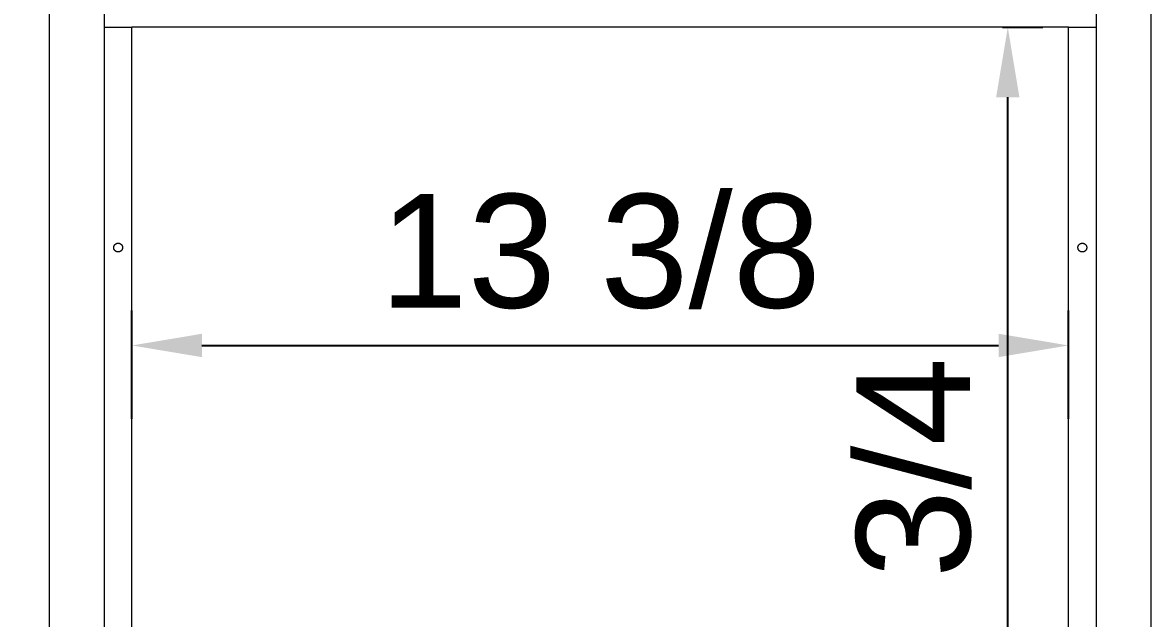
# Model space of a CAD drawing. Header units: inches. Extents: x -13 to 609, y -6 to 131.
# Drawn here: x 0.83 to 16.96, y 112.27 to 120.79 of the extents above; entities that cross this region are included whole.
import ezdxf

# ---------------------------------------------------------------- set-up
doc = ezdxf.new("R2010")
doc.units = ezdxf.units.IN
doc.header["$PDSIZE"] = -1
doc.layers.add('ZANO_R', color=7, linetype='Continuous', lineweight=0)
doc.layers.add('ZANO_W', color=1, linetype='Continuous', lineweight=0)
doc.styles.add('Arial', font='arial.ttf')
doc.styles.get("Standard").update_dxf_attribs({"font": 'ARIALUNI.TTF'})
doc.dimstyles.new('amerykanie', dxfattribs={"dimtxt": 50, "dimasz": 50, "dimexe": 0.5, "dimexo": 0.5, "dimgap": 1, "dimtad": 1, "dimdec": 0, "dimzin": 0, "dimlunit": 5, "dimtxsty": 'Standard', "dimcen": 0.09, "dimclrd": 1, "dimclre": 1, "dimclrt": 1, "dimazin": 0, "dimtfac": 1, "dimtdec": 0, "dimtmove": 0, "dimatfit": 3, "dimfxl": 1, "dimtzin": 0, "dimarcsym": 1})

# ---------------------------------------------------------------- blocks, each defined once
blk = doc.blocks.new('*D424')
at = {"layer": 'Defpoints', "color": 0}
for p in [(9.357, 130.6), (-9.363, 50.527), (4.164, 50.527)]:
    blk.add_point(p, dxfattribs=at)
at = {"layer": 'ZANO_R', "color": 1, "lineweight": -2}
for p, q in [((8.857, 130.6), (-9.863, 130.6)), ((-9.363, 129.6), (-9.363, 51.527)), ((3.664, 50.527), (-9.863, 50.527))]:
    blk.add_line(p, q, dxfattribs=at)
at = {"layer": 'ZANO_R', "color": 1}
for points in [[(-9.196, 129.6), (-9.53, 129.6), (-9.363, 130.6)], [(-9.53, 51.527), (-9.196, 51.527), (-9.363, 50.527)]]:
    blk.add_solid(points, dxfattribs=at)
at = {"layer": 'ZANO_R', "color": 1, "insert": (-10.703, 90.563), "char_height": 1.625, "attachment_point": 5, "rotation": 90, "style": 'Arial'}
blk.add_mtext('80 1/16', dxfattribs=at)
blk = doc.blocks.new('*D425')
at = {"layer": 'Defpoints', "color": 0}
for p in [(9.357, 130.6), (-5.749, 56.432), (7.314, 56.432)]:
    blk.add_point(p, dxfattribs=at)
at = {"layer": 'ZANO_R', "color": 1, "lineweight": -2}
for p, q in [((8.857, 130.6), (-6.249, 130.6)), ((-5.749, 129.6), (-5.749, 57.432)), ((6.814, 56.432), (-6.249, 56.432))]:
    blk.add_line(p, q, dxfattribs=at)
at = {"layer": 'ZANO_R', "color": 1}
for points in [[(-5.583, 129.6), (-5.916, 129.6), (-5.749, 130.6)], [(-5.916, 57.432), (-5.583, 57.432), (-5.749, 56.432)]]:
    blk.add_solid(points, dxfattribs=at)
at = {"layer": 'ZANO_R', "color": 1, "insert": (-7.09, 93.516), "char_height": 1.625, "attachment_point": 5, "rotation": 90, "style": 'Arial'}
blk.add_mtext('74 3/16', dxfattribs=at)
blk = doc.blocks.new('*D426')
at = {"layer": 'Defpoints', "color": 0}
for p in [(15.778, 116.175), (2.392, 114.628), (15.778, 114.628)]:
    blk.add_point(p, dxfattribs=at)
at = {"layer": 'ZANO_R', "color": 1, "lineweight": -2}
for p, q in [((2.392, 115.128), (2.392, 116.675)), ((15.778, 115.128), (15.778, 116.675)), ((3.392, 116.175), (14.778, 116.175))]:
    blk.add_line(p, q, dxfattribs=at)
at = {"layer": 'ZANO_R', "color": 1}
for points in [[(3.392, 116.342), (3.392, 116.008), (2.392, 116.175)], [(14.778, 116.008), (14.778, 116.342), (15.778, 116.175)]]:
    blk.add_solid(points, dxfattribs=at)
at = {"layer": 'ZANO_R', "color": 1, "insert": (9.085, 117.516), "char_height": 1.625, "attachment_point": 5, "style": 'Arial'}
blk.add_mtext('13 3/8', dxfattribs=at)
blk = doc.blocks.new('*D427')
at = {"layer": 'Defpoints', "color": 0}
for p in [(14.335, 120.724), (14.91, 120.724), (14.335, 104.976)]:
    blk.add_point(p, dxfattribs=at)
at = {"layer": 'ZANO_R', "color": 1, "lineweight": -2}
for p, q in [((14.835, 120.724), (15.41, 120.724)), ((14.91, 105.976), (14.91, 119.724)), ((14.835, 104.976), (15.41, 104.976))]:
    blk.add_line(p, q, dxfattribs=at)
at = {"layer": 'ZANO_R', "color": 1}
for points in [[(15.076, 119.724), (14.743, 119.724), (14.91, 120.724)], [(14.743, 105.976), (15.076, 105.976), (14.91, 104.976)]]:
    blk.add_solid(points, dxfattribs=at)
at = {"layer": 'ZANO_R', "color": 1, "insert": (13.569, 112.85), "char_height": 1.625, "attachment_point": 5, "rotation": 90, "style": 'Arial'}
blk.add_mtext('15 3/4', dxfattribs=at)
blk = doc.blocks.new('*D429')
at = {"layer": 'Defpoints', "color": 0}
for p in [(-1.601, 130.606), (1.211, 130.606), (1.211, 103.795)]:
    blk.add_point(p, dxfattribs=at)
at = {"layer": 'ZANO_R', "color": 1, "lineweight": -2}
for p, q in [((0.711, 130.606), (-2.101, 130.606)), ((-1.601, 104.795), (-1.601, 129.606)), ((0.711, 103.795), (-2.101, 103.795))]:
    blk.add_line(p, q, dxfattribs=at)
at = {"layer": 'ZANO_R', "color": 1}
for points in [[(-1.435, 129.606), (-1.768, 129.606), (-1.601, 130.606)], [(-1.768, 104.795), (-1.435, 104.795), (-1.601, 103.795)]]:
    blk.add_solid(points, dxfattribs=at)
at = {"layer": 'ZANO_R', "color": 1, "insert": (-2.942, 117.2), "char_height": 1.625, "attachment_point": 5, "rotation": 90, "style": 'Arial'}
blk.add_mtext('26 13/16', dxfattribs=at)
blk = doc.blocks.new('*D448')
at = {"layer": 'Defpoints', "color": 0}
for p in [(9.085, 129.621), (19.007, 129.621), (9.085, 122.653)]:
    blk.add_point(p, dxfattribs=at)
at = {"layer": 'ZANO_W', "color": 1, "lineweight": -2}
for p, q in [((9.585, 129.621), (19.507, 129.621)), ((19.007, 123.653), (19.007, 128.621)), ((23.951, 125.188), (19.007, 126.137)), ((23.951, 116.803), (23.951, 125.188)), ((9.585, 122.653), (19.507, 122.653))]:
    blk.add_line(p, q, dxfattribs=at)
at = {"layer": 'ZANO_W', "color": 1}
for points in [[(19.174, 128.621), (18.841, 128.621), (19.007, 129.621)], [(18.841, 123.653), (19.174, 123.653), (19.007, 122.653)]]:
    blk.add_solid(points, dxfattribs=at)
at = {"layer": 'ZANO_W', "color": 1, "insert": (22.611, 120.995), "char_height": 1.625, "attachment_point": 5, "rotation": 90, "style": 'Arial'}
blk.add_mtext('6 15/16', dxfattribs=at)

msp = doc.modelspace()

# ---------------------------------------------------------------- linework, layer by layer
at = {"layer": 'ZANO_R'}
for p, q in [((1.21137, 121.90474), (1.21137, 103.7945)), ((16.9594, 103.7945), (16.9594, 121.90474)), ((1.99877, 104.5819), (1.99877, 121.11734)), ((16.172, 121.11734), (16.172, 104.5819)), ((1.99877, 120.72363), (2.39247, 120.72363)), ((15.7783, 120.72363), (2.39247, 120.72363)), ((2.39247, 104.9756), (2.39247, 120.72363)), ((15.7783, 120.72363), (16.172, 120.72363)), ((15.7783, 104.9756), (15.7783, 120.72363)), ((2.14258, 117.608), (2.14378, 117.60981)), ((2.14378, 117.60981), (2.14505, 117.61158)), ((2.14505, 117.61158), (2.14638, 117.6133)), ((2.14638, 117.6133), (2.14776, 117.61498)), ((2.14776, 117.61498), (2.1492, 117.61661)), ((2.1492, 117.61661), (2.1507, 117.61818)), ((2.1507, 117.61818), (2.15225, 117.61971)), ((2.15225, 117.61971), (2.15385, 117.62118)), ((2.15385, 117.62118), (2.15551, 117.62259)), ((2.15551, 117.62259), (2.15721, 117.62395)), ((2.15721, 117.62395), (2.15895, 117.62524)), ((2.15895, 117.62524), (2.16074, 117.62648)), ((2.16074, 117.62648), (2.16257, 117.62765)), ((2.16257, 117.62765), (2.16444, 117.62876)), ((2.16444, 117.62876), (2.16635, 117.6298)), ((2.16635, 117.6298), (2.16829, 117.63078)), ((2.16829, 117.63078), (2.17027, 117.63169)), ((2.17027, 117.63169), (2.17227, 117.63253)), ((2.17227, 117.63253), (2.17431, 117.6333)), ((2.17431, 117.6333), (2.17637, 117.634)), ((2.17637, 117.634), (2.17845, 117.63463)), ((2.17845, 117.63463), (2.18055, 117.63519)), ((2.18055, 117.63519), (2.18267, 117.63567)), ((2.18267, 117.63567), (2.1848, 117.63608)), ((2.1848, 117.63608), (2.18695, 117.63642)), ((2.18695, 117.63642), (2.18911, 117.63668)), ((2.18911, 117.63668), (2.19128, 117.63687)), ((2.19128, 117.63687), (2.19345, 117.63698)), ((2.19345, 117.63698), (2.19562, 117.63702)), ((2.19562, 117.63702), (2.1978, 117.63698)), ((2.1978, 117.63698), (2.19997, 117.63687)), ((2.19997, 117.63687), (2.20214, 117.63668)), ((2.20214, 117.63668), (2.2043, 117.63642)), ((2.2043, 117.63642), (2.20644, 117.63608)), ((2.20644, 117.63608), (2.20858, 117.63567)), ((2.20858, 117.63567), (2.2107, 117.63519)), ((2.2107, 117.63519), (2.2128, 117.63463)), ((2.2128, 117.63463), (2.21488, 117.634)), ((2.21488, 117.634), (2.21694, 117.6333)), ((2.21694, 117.6333), (2.21897, 117.63253)), ((2.21897, 117.63253), (2.22098, 117.63169)), ((2.22098, 117.63169), (2.22296, 117.63078)), ((2.22296, 117.63078), (2.2249, 117.6298)), ((2.2249, 117.6298), (2.22681, 117.62876)), ((2.22681, 117.62876), (2.22868, 117.62765)), ((2.22868, 117.62765), (2.23051, 117.62648)), ((2.23051, 117.62648), (2.2323, 117.62524)), ((2.2323, 117.62524), (2.23404, 117.62395)), ((2.23404, 117.62395), (2.23574, 117.62259)), ((2.23574, 117.62259), (2.2374, 117.62118)), ((2.2374, 117.62118), (2.239, 117.61971)), ((2.239, 117.61971), (2.24055, 117.61818)), ((2.24055, 117.61818), (2.24205, 117.61661)), ((2.24205, 117.61661), (2.24349, 117.61498)), ((2.24349, 117.61498), (2.24487, 117.6133)), ((2.24487, 117.6133), (2.2462, 117.61158)), ((2.2462, 117.61158), (2.24747, 117.60981)), ((2.24747, 117.60981), (2.24867, 117.608)), ((15.92211, 117.608), (15.92331, 117.60981)), ((15.92331, 117.60981), (15.92458, 117.61158)), ((15.92458, 117.61158), (15.9259, 117.6133)), ((15.9259, 117.6133), (15.92729, 117.61498)), ((15.92729, 117.61498), (15.92873, 117.61661)), ((15.92873, 117.61661), (15.93023, 117.61818)), ((15.93023, 117.61818), (15.93178, 117.61971)), ((15.93178, 117.61971), (15.93338, 117.62118)), ((15.93338, 117.62118), (15.93503, 117.62259)), ((15.93503, 117.62259), (15.93673, 117.62395)), ((15.93673, 117.62395), (15.93848, 117.62524)), ((15.93848, 117.62524), (15.94027, 117.62648)), ((15.94027, 117.62648), (15.9421, 117.62765)), ((15.9421, 117.62765), (15.94397, 117.62876)), ((15.94397, 117.62876), (15.94588, 117.6298)), ((15.94588, 117.6298), (15.94782, 117.63078)), ((15.94782, 117.63078), (15.9498, 117.63169)), ((15.9498, 117.63169), (15.9518, 117.63253)), ((15.9518, 117.63253), (15.95383, 117.6333)), ((15.95383, 117.6333), (15.95589, 117.634)), ((15.95589, 117.634), (15.95797, 117.63463)), ((15.95797, 117.63463), (15.96008, 117.63519)), ((15.96008, 117.63519), (15.9622, 117.63567)), ((15.9622, 117.63567), (15.96433, 117.63608)), ((15.96433, 117.63608), (15.96648, 117.63642)), ((15.96648, 117.63642), (15.96864, 117.63668)), ((15.96864, 117.63668), (15.97081, 117.63687)), ((15.97081, 117.63687), (15.97298, 117.63698)), ((15.97298, 117.63698), (15.97515, 117.63702)), ((15.97515, 117.63702), (15.97733, 117.63698)), ((15.97733, 117.63698), (15.9795, 117.63687)), ((15.9795, 117.63687), (15.98166, 117.63668)), ((15.98166, 117.63668), (15.98382, 117.63642)), ((15.98382, 117.63642), (15.98597, 117.63608)), ((15.98597, 117.63608), (15.98811, 117.63567)), ((15.98811, 117.63567), (15.99023, 117.63519)), ((15.99023, 117.63519), (15.99233, 117.63463)), ((15.99233, 117.63463), (15.99441, 117.634)), ((15.99441, 117.634), (15.99647, 117.6333)), ((15.99647, 117.6333), (15.9985, 117.63253)), ((15.9985, 117.63253), (16.00051, 117.63169)), ((16.00051, 117.63169), (16.00248, 117.63078)), ((16.00248, 117.63078), (16.00443, 117.6298)), ((16.00443, 117.6298), (16.00633, 117.62876)), ((16.00633, 117.62876), (16.0082, 117.62765)), ((16.0082, 117.62765), (16.01004, 117.62648)), ((16.01004, 117.62648), (16.01182, 117.62524)), ((16.01182, 117.62524), (16.01357, 117.62395)), ((16.01357, 117.62395), (16.01527, 117.62259)), ((16.01527, 117.62259), (16.01692, 117.62118)), ((16.01692, 117.62118), (16.01853, 117.61971)), ((16.01853, 117.61971), (16.02008, 117.61818)), ((16.02008, 117.61818), (16.02157, 117.61661)), ((16.02157, 117.61661), (16.02302, 117.61498)), ((16.02302, 117.61498), (16.0244, 117.6133)), ((16.0244, 117.6133), (16.02573, 117.61158)), ((16.02573, 117.61158), (16.02699, 117.60981)), ((16.02699, 117.60981), (16.0282, 117.608)), ((2.13264, 117.57512), (2.13272, 117.57729)), ((2.13264, 117.57294), (2.13264, 117.57512)), ((2.13272, 117.57077), (2.13264, 117.57294)), ((2.13272, 117.57729), (2.13287, 117.57946)), ((2.13287, 117.5686), (2.13272, 117.57077)), ((2.13287, 117.57946), (2.13309, 117.58162)), ((2.13309, 117.56644), (2.13287, 117.5686)), ((2.13309, 117.58162), (2.13339, 117.58377)), ((2.13339, 117.56428), (2.13309, 117.56644)), ((2.13339, 117.58377), (2.13376, 117.58592)), ((2.13376, 117.56214), (2.13339, 117.56428)), ((2.13376, 117.58592), (2.13421, 117.58805)), ((2.13421, 117.56001), (2.13376, 117.56214)), ((2.13421, 117.58805), (2.13473, 117.59016)), ((2.13473, 117.5579), (2.13421, 117.56001)), ((2.13473, 117.59016), (2.13532, 117.59225)), ((2.13532, 117.55581), (2.13473, 117.5579)), ((2.13532, 117.59225), (2.13599, 117.59432)), ((2.13599, 117.55374), (2.13532, 117.55581)), ((2.13599, 117.59432), (2.13673, 117.59637)), ((2.13673, 117.55169), (2.13599, 117.55374)), ((2.13673, 117.59637), (2.13753, 117.59839)), ((2.13753, 117.54967), (2.13673, 117.55169)), ((2.13753, 117.59839), (2.13841, 117.60038)), ((2.13841, 117.54768), (2.13753, 117.54967)), ((2.13841, 117.60038), (2.13935, 117.60233)), ((2.13935, 117.54572), (2.13841, 117.54768)), ((2.13935, 117.60233), (2.14036, 117.60426)), ((2.14036, 117.5438), (2.13935, 117.54572)), ((2.14036, 117.60426), (2.14144, 117.60615)), ((2.14144, 117.54191), (2.14036, 117.5438)), ((2.14144, 117.60615), (2.14258, 117.608)), ((2.14258, 117.54006), (2.14144, 117.54191)), ((2.14378, 117.53824), (2.14258, 117.54006)), ((2.14505, 117.53648), (2.14378, 117.53824)), ((2.14638, 117.53475), (2.14505, 117.53648)), ((2.14776, 117.53308), (2.14638, 117.53475)), ((2.1492, 117.53145), (2.14776, 117.53308)), ((2.1507, 117.52987), (2.1492, 117.53145)), ((2.15225, 117.52835), (2.1507, 117.52987)), ((2.15385, 117.52688), (2.15225, 117.52835)), ((2.15551, 117.52546), (2.15385, 117.52688)), ((2.15721, 117.52411), (2.15551, 117.52546)), ((2.15895, 117.52281), (2.15721, 117.52411)), ((2.16074, 117.52158), (2.15895, 117.52281)), ((2.16257, 117.5204), (2.16074, 117.52158)), ((2.16444, 117.51929), (2.16257, 117.5204)), ((2.16635, 117.51825), (2.16444, 117.51929)), ((2.16829, 117.51727), (2.16635, 117.51825)), ((2.17027, 117.51636), (2.16829, 117.51727)), ((2.17227, 117.51552), (2.17027, 117.51636)), ((2.17431, 117.51475), (2.17227, 117.51552)), ((2.17637, 117.51405), (2.17431, 117.51475)), ((2.17845, 117.51342), (2.17637, 117.51405)), ((2.18055, 117.51287), (2.17845, 117.51342)), ((2.18267, 117.51238), (2.18055, 117.51287)), ((2.1848, 117.51197), (2.18267, 117.51238)), ((2.18695, 117.51164), (2.1848, 117.51197)), ((2.18911, 117.51137), (2.18695, 117.51164)), ((2.19128, 117.51119), (2.18911, 117.51137)), ((2.19345, 117.51107), (2.19128, 117.51119)), ((2.19562, 117.51104), (2.19345, 117.51107)), ((2.1978, 117.51107), (2.19562, 117.51104)), ((2.19997, 117.51119), (2.1978, 117.51107)), ((2.20214, 117.51137), (2.19997, 117.51119)), ((2.2043, 117.51164), (2.20214, 117.51137)), ((2.20644, 117.51197), (2.2043, 117.51164)), ((2.20858, 117.51238), (2.20644, 117.51197)), ((2.2107, 117.51287), (2.20858, 117.51238)), ((2.2128, 117.51342), (2.2107, 117.51287)), ((2.21488, 117.51405), (2.2128, 117.51342)), ((2.21694, 117.51475), (2.21488, 117.51405)), ((2.21897, 117.51552), (2.21694, 117.51475)), ((2.22098, 117.51636), (2.21897, 117.51552)), ((2.22296, 117.51727), (2.22098, 117.51636)), ((2.2249, 117.51825), (2.22296, 117.51727)), ((2.22681, 117.51929), (2.2249, 117.51825)), ((2.22868, 117.5204), (2.22681, 117.51929)), ((2.23051, 117.52158), (2.22868, 117.5204)), ((2.2323, 117.52281), (2.23051, 117.52158)), ((2.23404, 117.52411), (2.2323, 117.52281)), ((2.23574, 117.52546), (2.23404, 117.52411)), ((2.2374, 117.52688), (2.23574, 117.52546)), ((2.239, 117.52835), (2.2374, 117.52688)), ((2.24055, 117.52987), (2.239, 117.52835)), ((2.24205, 117.53145), (2.24055, 117.52987)), ((2.24349, 117.53308), (2.24205, 117.53145)), ((2.24487, 117.53475), (2.24349, 117.53308)), ((2.2462, 117.53648), (2.24487, 117.53475)), ((2.24747, 117.53824), (2.2462, 117.53648)), ((2.24867, 117.54006), (2.24747, 117.53824)), ((2.24867, 117.608), (2.24981, 117.60615)), ((2.24981, 117.54191), (2.24867, 117.54006)), ((2.24981, 117.60615), (2.25089, 117.60426)), ((2.25089, 117.5438), (2.24981, 117.54191)), ((2.25089, 117.60426), (2.2519, 117.60233)), ((2.2519, 117.54572), (2.25089, 117.5438)), ((2.2519, 117.60233), (2.25284, 117.60038)), ((2.25284, 117.54768), (2.2519, 117.54572)), ((2.25284, 117.60038), (2.25372, 117.59839)), ((2.25372, 117.54967), (2.25284, 117.54768)), ((2.25372, 117.59839), (2.25452, 117.59637)), ((2.25452, 117.55169), (2.25372, 117.54967)), ((2.25452, 117.59637), (2.25526, 117.59432)), ((2.25526, 117.55374), (2.25452, 117.55169)), ((2.25526, 117.59432), (2.25592, 117.59225)), ((2.25592, 117.55581), (2.25526, 117.55374)), ((2.25592, 117.59225), (2.25652, 117.59016)), ((2.25652, 117.5579), (2.25592, 117.55581)), ((2.25652, 117.59016), (2.25704, 117.58805)), ((2.25704, 117.56001), (2.25652, 117.5579)), ((2.25704, 117.58805), (2.25748, 117.58592)), ((2.25748, 117.56214), (2.25704, 117.56001)), ((2.25748, 117.58592), (2.25786, 117.58377)), ((2.25786, 117.56428), (2.25748, 117.56214)), ((2.25786, 117.58377), (2.25816, 117.58162)), ((2.25816, 117.56644), (2.25786, 117.56428)), ((2.25816, 117.58162), (2.25838, 117.57946)), ((2.25838, 117.5686), (2.25816, 117.56644)), ((2.25838, 117.57946), (2.25853, 117.57729)), ((2.25853, 117.57077), (2.25838, 117.5686)), ((2.25853, 117.57729), (2.25861, 117.57512)), ((2.25861, 117.57294), (2.25853, 117.57077)), ((2.25861, 117.57512), (2.25861, 117.57294)), ((15.91217, 117.57512), (15.91224, 117.57729)), ((15.91217, 117.57294), (15.91217, 117.57512)), ((15.91224, 117.57077), (15.91217, 117.57294)), ((15.91224, 117.57729), (15.91239, 117.57946)), ((15.91239, 117.5686), (15.91224, 117.57077)), ((15.91239, 117.57946), (15.91262, 117.58162)), ((15.91262, 117.56644), (15.91239, 117.5686)), ((15.91262, 117.58162), (15.91292, 117.58377)), ((15.91292, 117.56428), (15.91262, 117.56644)), ((15.91292, 117.58377), (15.91329, 117.58592)), ((15.91329, 117.56214), (15.91292, 117.56428)), ((15.91329, 117.58592), (15.91374, 117.58805)), ((15.91374, 117.56001), (15.91329, 117.56214)), ((15.91374, 117.58805), (15.91426, 117.59016)), ((15.91426, 117.5579), (15.91374, 117.56001)), ((15.91426, 117.59016), (15.91485, 117.59225)), ((15.91485, 117.55581), (15.91426, 117.5579)), ((15.91485, 117.59225), (15.91552, 117.59432)), ((15.91552, 117.55374), (15.91485, 117.55581)), ((15.91552, 117.59432), (15.91625, 117.59637)), ((15.91625, 117.55169), (15.91552, 117.55374)), ((15.91625, 117.59637), (15.91706, 117.59839)), ((15.91706, 117.54967), (15.91625, 117.55169)), ((15.91706, 117.59839), (15.91793, 117.60038)), ((15.91793, 117.54768), (15.91706, 117.54967)), ((15.91793, 117.60038), (15.91888, 117.60233)), ((15.91888, 117.54572), (15.91793, 117.54768)), ((15.91888, 117.60233), (15.91989, 117.60426)), ((15.91989, 117.5438), (15.91888, 117.54572)), ((15.91989, 117.60426), (15.92097, 117.60615)), ((15.92097, 117.54191), (15.91989, 117.5438)), ((15.92097, 117.60615), (15.92211, 117.608)), ((15.92211, 117.54006), (15.92097, 117.54191)), ((15.92331, 117.53824), (15.92211, 117.54006)), ((15.92458, 117.53648), (15.92331, 117.53824)), ((15.9259, 117.53475), (15.92458, 117.53648)), ((15.92729, 117.53308), (15.9259, 117.53475)), ((15.92873, 117.53145), (15.92729, 117.53308)), ((15.93023, 117.52987), (15.92873, 117.53145)), ((15.93178, 117.52835), (15.93023, 117.52987)), ((15.93338, 117.52688), (15.93178, 117.52835)), ((15.93503, 117.52546), (15.93338, 117.52688)), ((15.93673, 117.52411), (15.93503, 117.52546)), ((15.93848, 117.52281), (15.93673, 117.52411)), ((15.94027, 117.52158), (15.93848, 117.52281)), ((15.9421, 117.5204), (15.94027, 117.52158)), ((15.94397, 117.51929), (15.9421, 117.5204)), ((15.94588, 117.51825), (15.94397, 117.51929)), ((15.94782, 117.51727), (15.94588, 117.51825)), ((15.9498, 117.51636), (15.94782, 117.51727)), ((15.9518, 117.51552), (15.9498, 117.51636)), ((15.95383, 117.51475), (15.9518, 117.51552)), ((15.95589, 117.51405), (15.95383, 117.51475)), ((15.95797, 117.51342), (15.95589, 117.51405)), ((15.96008, 117.51287), (15.95797, 117.51342)), ((15.9622, 117.51238), (15.96008, 117.51287)), ((15.96433, 117.51197), (15.9622, 117.51238)), ((15.96648, 117.51164), (15.96433, 117.51197)), ((15.96864, 117.51137), (15.96648, 117.51164)), ((15.97081, 117.51119), (15.96864, 117.51137)), ((15.97298, 117.51107), (15.97081, 117.51119)), ((15.97515, 117.51104), (15.97298, 117.51107)), ((15.97733, 117.51107), (15.97515, 117.51104)), ((15.9795, 117.51119), (15.97733, 117.51107)), ((15.98166, 117.51137), (15.9795, 117.51119)), ((15.98382, 117.51164), (15.98166, 117.51137)), ((15.98597, 117.51197), (15.98382, 117.51164)), ((15.98811, 117.51238), (15.98597, 117.51197)), ((15.99023, 117.51287), (15.98811, 117.51238)), ((15.99233, 117.51342), (15.99023, 117.51287)), ((15.99441, 117.51405), (15.99233, 117.51342)), ((15.99647, 117.51475), (15.99441, 117.51405)), ((15.9985, 117.51552), (15.99647, 117.51475)), ((16.00051, 117.51636), (15.9985, 117.51552)), ((16.00248, 117.51727), (16.00051, 117.51636)), ((16.00443, 117.51825), (16.00248, 117.51727)), ((16.00633, 117.51929), (16.00443, 117.51825)), ((16.0082, 117.5204), (16.00633, 117.51929)), ((16.01004, 117.52158), (16.0082, 117.5204)), ((16.01182, 117.52281), (16.01004, 117.52158)), ((16.01357, 117.52411), (16.01182, 117.52281)), ((16.01527, 117.52546), (16.01357, 117.52411)), ((16.01692, 117.52688), (16.01527, 117.52546)), ((16.01853, 117.52835), (16.01692, 117.52688)), ((16.02008, 117.52987), (16.01853, 117.52835)), ((16.02157, 117.53145), (16.02008, 117.52987)), ((16.02302, 117.53308), (16.02157, 117.53145)), ((16.0244, 117.53475), (16.02302, 117.53308)), ((16.02573, 117.53648), (16.0244, 117.53475)), ((16.02699, 117.53824), (16.02573, 117.53648)), ((16.0282, 117.54006), (16.02699, 117.53824)), ((16.0282, 117.608), (16.02934, 117.60615)), ((16.02934, 117.54191), (16.0282, 117.54006)), ((16.02934, 117.60615), (16.03042, 117.60426)), ((16.03042, 117.5438), (16.02934, 117.54191)), ((16.03042, 117.60426), (16.03143, 117.60233)), ((16.03143, 117.54572), (16.03042, 117.5438)), ((16.03143, 117.60233), (16.03237, 117.60038)), ((16.03237, 117.54768), (16.03143, 117.54572)), ((16.03237, 117.60038), (16.03324, 117.59839)), ((16.03324, 117.54967), (16.03237, 117.54768)), ((16.03324, 117.59839), (16.03405, 117.59637)), ((16.03405, 117.55169), (16.03324, 117.54967)), ((16.03405, 117.59637), (16.03479, 117.59432)), ((16.03479, 117.55374), (16.03405, 117.55169)), ((16.03479, 117.59432), (16.03545, 117.59225)), ((16.03545, 117.55581), (16.03479, 117.55374)), ((16.03545, 117.59225), (16.03604, 117.59016)), ((16.03604, 117.5579), (16.03545, 117.55581)), ((16.03604, 117.59016), (16.03656, 117.58805)), ((16.03656, 117.56001), (16.03604, 117.5579)), ((16.03656, 117.58805), (16.03701, 117.58592)), ((16.03701, 117.56214), (16.03656, 117.56001)), ((16.03701, 117.58592), (16.03739, 117.58377)), ((16.03739, 117.56428), (16.03701, 117.56214)), ((16.03739, 117.58377), (16.03768, 117.58162)), ((16.03768, 117.56644), (16.03739, 117.56428)), ((16.03768, 117.58162), (16.03791, 117.57946)), ((16.03791, 117.5686), (16.03768, 117.56644)), ((16.03791, 117.57946), (16.03806, 117.57729)), ((16.03806, 117.57077), (16.03791, 117.5686)), ((16.03806, 117.57729), (16.03813, 117.57512)), ((16.03813, 117.57294), (16.03806, 117.57077)), ((16.03813, 117.57512), (16.03813, 117.57294))]:
    msp.add_line(p, q, dxfattribs=at)

# ---------------------------------------------------------------- dimensions: what is measured, and where the dimension line sits
for base, p1, p2, picture, middle in [((-9.36311, 50.52678), (9.35713, 130.59966), (4.16357, 50.52678), '*D424', (-10.70332, 90.56322)), ((-5.74925, 56.4323), (9.35713, 130.59966), (7.31373, 56.4323), '*D425', (-7.09001, 93.51598)), ((-1.60128, 130.60552), (1.21137, 103.7945), (1.21137, 130.60552), '*D429', (-2.94204, 117.20001)), ((14.90952, 120.72363), (14.33458, 104.9756), (14.33458, 120.72363), '*D427', (13.56876, 112.84962))]:
    dim = msp.add_linear_dim(base=base, p1=p1, p2=p2, angle=90, dimstyle='amerykanie', override={"dimtxt": 1.625, "dimasz": 1, "dimgap": 0.5, "dimdec": 4, "dimtxsty": 'Arial', "dimaunit": 1, "dimadec": 1, "dimtdec": 4, "dimtmove": 1, "dimfrac": 2}, dxfattribs=at)
    dim.commit()
    dim.dimension.update_dxf_attribs({"geometry": picture, "text_midpoint": middle})
dim = msp.add_linear_dim(base=(15.7783, 116.17484), p1=(2.39247, 114.62833), p2=(15.7783, 114.62833), dimstyle='amerykanie', override={"dimtxt": 1.625, "dimasz": 1, "dimgap": 0.5, "dimdec": 4, "dimtxsty": 'Arial', "dimaunit": 1, "dimadec": 1, "dimtdec": 4, "dimtmove": 1, "dimfrac": 2}, dxfattribs=at)
dim.commit()
dim.dimension.update_dxf_attribs({"geometry": '*D426', "text_midpoint": (9.08539, 117.51561)})
at = {"layer": 'ZANO_W'}
dim = msp.add_linear_dim(base=(19.00726, 129.62127), p1=(9.08539, 122.65277), p2=(9.08539, 129.62127), angle=90, dimstyle='amerykanie', override={"dimtxt": 1.625, "dimasz": 1, "dimgap": 0.5, "dimdec": 4, "dimtxsty": 'Arial', "dimaunit": 1, "dimadec": 1, "dimtdec": 4, "dimtmove": 1, "dimfrac": 2}, dxfattribs=at)
dim.commit()
dim.dimension.update_dxf_attribs({"geometry": '*D448', "text_midpoint": (23.95075, 124.68753), "dimtype": 160})

doc.saveas('drawing.dxf')
